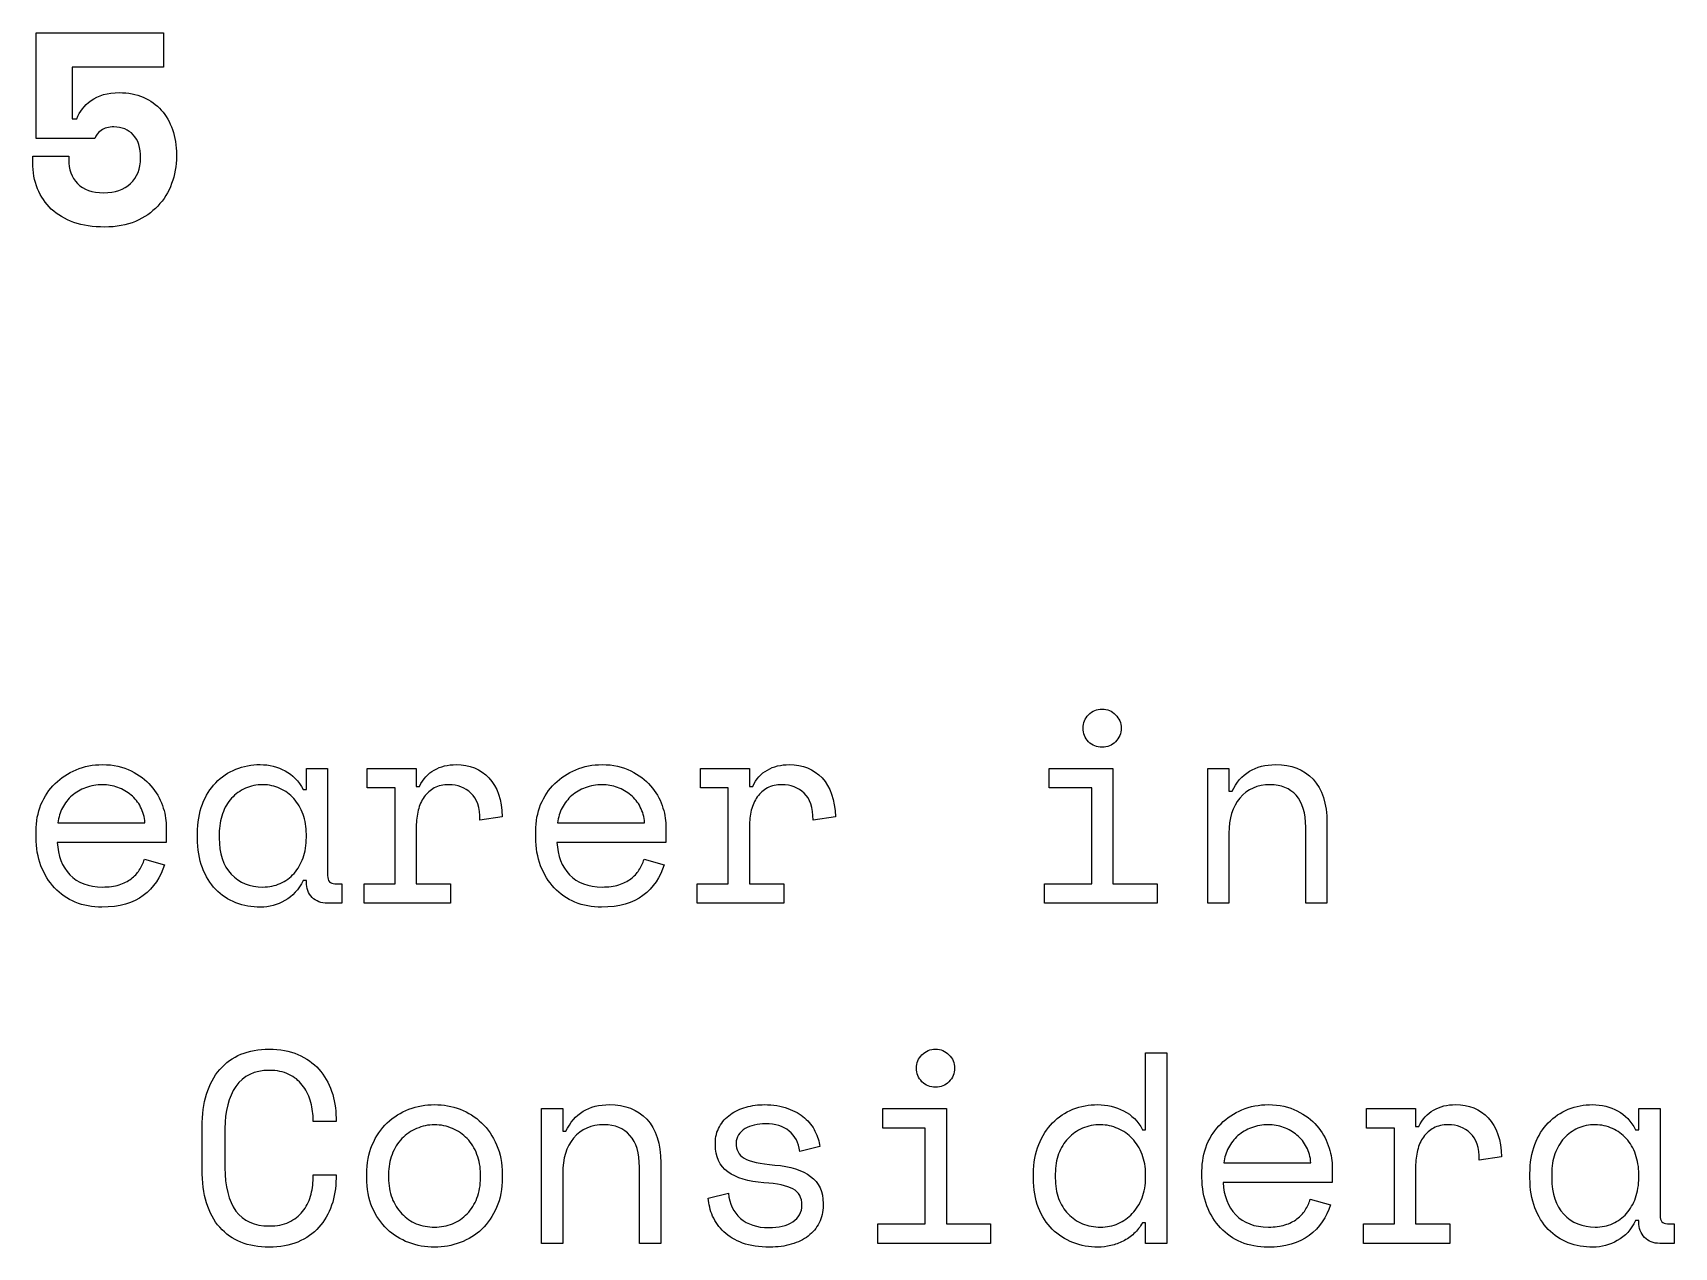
# Model space of a CAD drawing. Extents: x 0 to 841, y 0 to 662.
# Drawn here: x 128.19 to 153.72, y 641.71 to 660.6 of the extents above; entities that cross this region are included whole.
import ezdxf

# ---------------------------------------------------------------- set-up
doc = ezdxf.new("R2010")
doc.units = 0
doc.layers.get('0').update_dxf_attribs({"linetype": 'CONTINUOUS'})

msp = doc.modelspace()

# ---------------------------------------------------------------- linework, layer by layer
at = {"color": 7}
for points in [[(128.241348, 658.960104), (128.241348, 660.602637), (130.222548, 660.602637), (130.222548, 660.069237), (128.800148, 660.069237), (128.800148, 659.264904), (128.876348, 659.264904)], [(129.155748, 658.960104), (128.241348, 658.960104)], [(130.425748, 658.706104), (130.425748, 658.680704)], [(128.190548, 658.579104), (128.190548, 658.680704), (128.749348, 658.680704), (128.749348, 658.629904)], [(132.394245, 648.825507), (132.445045, 648.825507), (132.445045, 649.155707), (132.775245, 649.155707), (132.775245, 647.487774)], [(134.155308, 648.249774), (134.155308, 647.360774), (134.688708, 647.360774), (134.688708, 647.055974), (133.342508, 647.055974), (133.342508, 647.360774), (133.825108, 647.360774), (133.825108, 648.850907), (133.393308, 648.850907), (133.393308, 649.155707)], [(133.393308, 649.155707), (134.155308, 649.155707), (134.155308, 648.876307), (134.206108, 648.876307)], [(139.336904, 648.249774), (139.336904, 647.360774), (139.870304, 647.360774), (139.870304, 647.055974), (138.524104, 647.055974), (138.524104, 647.360774), (139.006704, 647.360774), (139.006704, 648.850907), (138.574904, 648.850907), (138.574904, 649.155707)], [(138.574904, 649.155707), (139.336904, 649.155707), (139.336904, 648.876307), (139.387704, 648.876307)], [(146.796028, 647.055974), (146.465828, 647.055974), (146.465828, 649.155707), (146.796028, 649.155707), (146.796028, 648.800107), (146.846828, 648.800107)], [(130.264881, 648.275174), (130.264881, 648.004241), (128.571548, 648.004241)], [(128.580015, 648.30904), (129.934681, 648.30904)], [(135.493041, 648.402174), (135.145908, 648.351374)], [(138.037271, 648.275174), (138.037271, 648.004241), (136.343938, 648.004241)], [(136.352405, 648.30904), (137.707071, 648.30904)], [(140.674637, 648.402174), (140.327504, 648.351374)], [(148.320027, 648.30904), (148.320027, 647.055974), (147.989827, 647.055974), (147.989827, 648.241307)], [(128.241348, 648.080441), (128.241348, 648.18204)], [(130.751712, 648.071974), (130.751712, 648.139707)], [(131.090378, 648.139707), (131.090378, 648.071974)], [(132.445045, 648.080441), (132.445045, 648.13124)], [(136.013738, 648.080441), (136.013738, 648.18204)], [(146.796028, 648.148174), (146.796028, 647.055974)], [(129.926215, 647.741774), (130.239481, 647.657107)], [(137.698605, 647.741774), (138.011871, 647.657107)], [(132.445045, 647.411574), (132.394245, 647.411574)], [(132.445045, 647.386174), (132.445045, 647.411574)], [(132.889545, 647.360774), (132.995378, 647.360774), (132.995378, 647.055974), (132.771011, 647.055974)], [(145.449831, 643.533842), (145.500631, 643.533842), (145.500631, 644.727641), (145.83083, 644.727641), (145.83083, 641.764309), (145.500631, 641.764309), (145.500631, 642.086042)], [(132.906478, 643.711642), (132.906478, 643.660842), (132.550878, 643.660842), (132.550878, 643.711642)], [(136.432838, 641.764309), (136.102638, 641.764309), (136.102638, 643.864042), (136.432838, 643.864042), (136.432838, 643.508442), (136.483638, 643.508442)], [(149.700091, 642.958109), (149.700091, 642.069109), (150.233491, 642.069109), (150.233491, 641.764309), (148.887291, 641.764309), (148.887291, 642.069109), (149.369894, 642.069109), (149.369894, 643.559242), (148.938094, 643.559242), (148.938094, 643.864042)], [(148.938094, 643.864042), (149.700091, 643.864042), (149.700091, 643.584642), (149.750893, 643.584642)], [(153.120623, 643.533842), (153.171423, 643.533842), (153.171423, 643.864042), (153.501623, 643.864042), (153.501623, 642.196109)], [(130.823678, 642.915775), (130.823678, 643.576175)], [(131.179278, 643.550775), (131.179278, 642.941175)], [(138.807738, 643.296775), (138.807738, 643.322175)], [(140.433337, 643.271375), (140.120071, 643.195175)], [(137.956838, 643.017375), (137.956838, 641.764309), (137.626638, 641.764309), (137.626638, 642.949642)], [(146.376928, 642.788775), (146.376928, 642.890375)], [(148.40046, 642.983509), (148.40046, 642.712575), (146.707128, 642.712575)], [(146.715594, 643.017375), (148.070261, 643.017375)], [(151.037824, 643.110508), (150.690691, 643.059709)], [(132.550878, 642.780309), (132.550878, 642.831109), (132.906478, 642.831109), (132.906478, 642.780309)], [(133.384842, 642.788775), (133.384842, 642.839575)], [(133.723508, 642.839575), (133.723508, 642.788775)], [(135.154375, 642.788775), (135.154375, 642.839575)], [(135.493041, 642.839575), (135.493041, 642.788775)], [(136.432838, 642.856509), (136.432838, 641.764309)], [(143.756498, 642.780309), (143.756498, 642.848042)], [(144.095164, 642.848042), (144.095164, 642.780309)], [(145.500631, 642.788775), (145.500631, 642.839575)], [(151.47809, 642.780309), (151.47809, 642.848042)], [(151.816757, 642.848042), (151.816757, 642.780309)], [(153.171423, 642.788775), (153.171423, 642.839575)], [(138.697671, 642.467042), (139.010938, 642.543242)], [(140.484137, 642.382375), (140.484137, 642.356975)], [(148.061794, 642.450109), (148.37506, 642.365442)], [(153.171423, 642.119909), (153.120623, 642.119909)], [(153.171423, 642.094509), (153.171423, 642.119909)], [(145.500631, 642.086042), (145.449831, 642.086042)], [(153.615923, 642.069109), (153.721756, 642.069109), (153.721756, 641.764309), (153.49739, 641.764309)]]:
    msp.add_lwpolyline(points, dxfattribs=at)
for points in [[(144.526964, 649.78224)], [(143.925831, 647.360774), (144.662431, 647.360774), (144.662431, 648.850907), (144.002031, 648.850907), (144.002031, 649.155707), (144.992631, 649.155707), (144.992631, 647.360774), (145.678431, 647.360774), (145.678431, 647.055974), (143.925831, 647.055974)], [(129.274281, 648.901707)], [(137.046671, 648.901707)], [(131.767711, 647.309974)], [(141.936167, 644.490575)], [(141.335034, 642.069109), (142.071634, 642.069109), (142.071634, 643.559242), (141.411234, 643.559242), (141.411234, 643.864042), (142.401834, 643.864042), (142.401834, 642.069109), (143.087634, 642.069109), (143.087634, 641.764309), (141.335034, 641.764309)], [(147.409861, 643.610042)], [(139.129471, 643.322175)], [(131.865078, 642.035242)], [(134.438941, 642.018309)], [(144.797897, 642.018309)], [(152.49409, 642.018309)]]:
    msp.add_lwpolyline(points, close=True, dxfattribs=at)
for points in [[(128.876348, 659.264904), (128.915859, 659.374971), (128.989237, 659.469515), (129.096481, 659.548537)], [(129.096481, 659.548537), (129.206548, 659.630382), (129.353304, 659.671304), (129.536748, 659.671304)], [(129.536748, 659.671304), (129.675037, 659.671304), (129.799215, 659.647315), (129.909281, 659.599337)], [(129.909281, 659.599337), (130.019348, 659.55136), (130.112481, 659.485037), (130.188681, 659.400371)], [(130.188681, 659.400371), (130.264881, 659.315704), (130.322737, 659.214104), (130.362248, 659.095571)], [(129.253115, 659.082871), (129.202315, 659.049004), (129.169859, 659.008082), (129.155748, 658.960104)], [(129.452081, 659.137904), (129.370237, 659.137904), (129.303915, 659.11956), (129.253115, 659.082871)], [(129.752648, 659.015138), (129.676448, 659.096982), (129.576259, 659.137904), (129.452081, 659.137904)], [(129.866948, 658.655304), (129.866948, 658.816171), (129.828848, 658.936115), (129.752648, 659.015138)], [(130.362248, 659.095571), (130.404581, 658.977038), (130.425748, 658.847215), (130.425748, 658.706104)], [(128.262515, 658.176938), (128.214537, 658.301116), (128.190548, 658.435171), (128.190548, 658.579104)], [(128.749348, 658.629904), (128.749348, 658.480327), (128.794504, 658.356149), (128.884815, 658.257371)], [(129.710315, 658.257371), (129.814737, 658.353327), (129.866948, 658.485971), (129.866948, 658.655304)], [(130.425748, 658.680704), (130.425748, 658.531127), (130.400348, 658.390016), (130.349548, 658.257371)], [(128.884815, 658.257371), (128.977948, 658.161416), (129.113415, 658.113438), (129.291215, 658.113438)], [(129.291215, 658.113438), (129.469015, 658.113438), (129.608715, 658.161416), (129.710315, 658.257371)], [(130.349548, 658.257371), (130.30157, 658.124727), (130.229603, 658.007605), (130.133648, 657.906005)], [(128.478415, 657.859438), (128.385282, 657.949749), (128.313315, 658.055582), (128.262515, 658.176938)], [(128.829782, 657.652005), (128.691493, 657.702805), (128.574371, 657.771949), (128.478415, 657.859438)], [(130.133648, 657.906005), (130.040515, 657.807227), (129.924803, 657.728205), (129.786515, 657.668938)], [(129.308148, 657.580038), (129.127526, 657.580038), (128.96807, 657.604027), (128.829782, 657.652005)], [(129.786515, 657.668938), (129.648226, 657.609671), (129.48877, 657.580038), (129.308148, 657.580038)], [(144.611631, 649.989673), (144.670897, 650.04894), (144.741453, 650.078573), (144.823297, 650.078573)], [(144.823297, 650.078573), (144.905142, 650.078573), (144.974286, 650.04894), (145.030731, 649.989673)], [(144.526964, 649.78224), (144.526964, 649.864084), (144.555186, 649.933229), (144.611631, 649.989673)], [(144.611631, 649.570573), (144.555186, 649.62984), (144.526964, 649.700396), (144.526964, 649.78224)], [(145.030731, 649.989673), (145.089997, 649.933229), (145.119631, 649.864084), (145.119631, 649.78224)], [(145.119631, 649.78224), (145.119631, 649.700396), (145.089997, 649.62984), (145.030731, 649.570573)], [(144.823297, 649.485907), (144.741453, 649.485907), (144.670897, 649.514129), (144.611631, 649.570573)], [(145.030731, 649.570573), (144.974286, 649.514129), (144.905142, 649.485907), (144.823297, 649.485907)], [(128.537682, 648.91864), (128.630815, 649.011774), (128.73947, 649.08374), (128.863648, 649.13454)], [(128.863648, 649.13454), (128.990648, 649.188162), (129.127526, 649.214974), (129.274281, 649.214974)], [(129.274281, 649.214974), (129.446437, 649.214974), (129.594604, 649.182518), (129.718781, 649.117607)], [(129.718781, 649.117607), (129.845781, 649.055518), (129.948792, 648.977907), (130.027815, 648.884774)], [(131.035345, 648.93134), (131.125656, 649.024474), (131.230078, 649.095029), (131.348612, 649.143007)], [(131.348612, 649.143007), (131.467145, 649.190985), (131.592734, 649.214974), (131.725378, 649.214974)], [(131.725378, 649.214974), (131.869311, 649.214974), (131.999134, 649.182518), (132.114845, 649.117607)], [(132.114845, 649.117607), (132.233378, 649.055518), (132.326511, 648.958151), (132.394245, 648.825507)], [(134.206108, 648.876307), (134.25973, 648.992018), (134.33593, 649.076685), (134.434708, 649.130307)], [(134.434708, 649.130307), (134.533486, 649.186751), (134.646375, 649.214974), (134.773375, 649.214974)], [(134.773375, 649.214974), (134.985041, 649.214974), (135.155786, 649.145829), (135.285608, 649.00754)], [(135.285608, 649.00754), (135.41543, 648.869251), (135.484574, 648.667463), (135.493041, 648.402174)], [(136.310072, 648.91864), (136.403205, 649.011774), (136.51186, 649.08374), (136.636038, 649.13454)], [(136.636038, 649.13454), (136.763038, 649.188162), (136.899916, 649.214974), (137.046671, 649.214974)], [(137.046671, 649.214974), (137.218827, 649.214974), (137.366994, 649.182518), (137.491171, 649.117607)], [(137.491171, 649.117607), (137.618171, 649.055518), (137.721182, 648.977907), (137.800205, 648.884774)], [(139.387704, 648.876307), (139.441326, 648.992018), (139.517526, 649.076685), (139.616304, 649.130307)], [(139.616304, 649.130307), (139.715082, 649.186751), (139.827971, 649.214974), (139.954971, 649.214974)], [(139.954971, 649.214974), (140.166637, 649.214974), (140.337382, 649.145829), (140.467204, 649.00754)], [(140.467204, 649.00754), (140.597026, 648.869251), (140.66617, 648.667463), (140.674637, 648.402174)], [(146.846828, 648.800107), (146.97665, 649.076685), (147.202427, 649.214974), (147.524161, 649.214974)], [(147.524161, 649.214974), (147.766872, 649.214974), (147.960194, 649.138774), (148.104127, 648.986374)], [(128.317548, 648.592674), (128.371171, 648.719674), (128.444548, 648.828329), (128.537682, 648.91864)], [(129.011815, 648.85514), (128.932793, 648.826918), (128.862237, 648.785996), (128.800148, 648.732374)], [(129.274281, 648.901707), (129.181148, 648.901707), (129.093659, 648.886185), (129.011815, 648.85514)], [(129.511348, 648.859374), (129.435148, 648.887596), (129.356126, 648.901707), (129.274281, 648.901707)], [(129.718781, 648.74084), (129.659515, 648.79164), (129.59037, 648.831151), (129.511348, 648.859374)], [(130.027815, 648.884774), (130.109659, 648.79164), (130.168926, 648.69004), (130.205615, 648.579974)], [(130.827912, 648.596907), (130.878712, 648.729551), (130.947856, 648.841029), (131.035345, 648.93134)], [(131.496778, 648.846674), (131.414934, 648.809985), (131.342967, 648.757774), (131.280878, 648.69004)], [(131.767711, 648.901707), (131.668934, 648.901707), (131.578623, 648.883363), (131.496778, 648.846674)], [(132.034411, 648.84244), (131.952567, 648.881951), (131.863667, 648.901707), (131.767711, 648.901707)], [(132.250311, 648.685807), (132.191045, 648.75354), (132.119078, 648.805751), (132.034411, 648.84244)], [(134.434708, 648.850907), (134.372619, 648.81704), (134.320408, 648.770474), (134.278075, 648.711207)], [(134.663308, 648.901707), (134.575819, 648.901707), (134.499619, 648.884774), (134.434708, 648.850907)], [(135.006208, 648.770474), (134.913075, 648.857963), (134.798775, 648.901707), (134.663308, 648.901707)], [(135.145908, 648.351374), (135.145908, 648.546107), (135.099341, 648.685807), (135.006208, 648.770474)], [(136.089938, 648.592674), (136.143561, 648.719674), (136.216938, 648.828329), (136.310072, 648.91864)], [(136.784205, 648.85514), (136.705183, 648.826918), (136.634627, 648.785996), (136.572538, 648.732374)], [(137.046671, 648.901707), (136.953538, 648.901707), (136.866049, 648.886185), (136.784205, 648.85514)], [(137.283738, 648.859374), (137.207538, 648.887596), (137.128516, 648.901707), (137.046671, 648.901707)], [(137.491171, 648.74084), (137.431905, 648.79164), (137.36276, 648.831151), (137.283738, 648.859374)], [(137.800205, 648.884774), (137.882049, 648.79164), (137.941316, 648.69004), (137.978005, 648.579974)], [(139.616304, 648.850907), (139.554215, 648.81704), (139.502004, 648.770474), (139.459671, 648.711207)], [(139.844904, 648.901707), (139.757415, 648.901707), (139.681215, 648.884774), (139.616304, 648.850907)], [(140.187804, 648.770474), (140.094671, 648.857963), (139.980371, 648.901707), (139.844904, 648.901707)], [(140.327504, 648.351374), (140.327504, 648.546107), (140.280937, 648.685807), (140.187804, 648.770474)], [(147.439494, 648.901707), (147.239116, 648.901707), (147.081072, 648.832563), (146.965361, 648.694274)], [(147.841661, 648.736607), (147.742883, 648.846674), (147.608827, 648.901707), (147.439494, 648.901707)], [(148.104127, 648.986374), (148.248061, 648.836796), (148.320027, 648.611018), (148.320027, 648.30904)], [(128.241348, 648.18204), (128.241348, 648.328796), (128.266748, 648.465674), (128.317548, 648.592674)], [(128.651982, 648.541874), (128.615293, 648.471318), (128.591304, 648.393707), (128.580015, 648.30904)], [(128.800148, 648.732374), (128.740882, 648.678751), (128.691493, 648.615251), (128.651982, 648.541874)], [(129.866948, 648.554574), (129.830259, 648.627951), (129.78087, 648.69004), (129.718781, 648.74084)], [(129.934681, 648.30904), (129.929037, 648.399352), (129.906459, 648.481196), (129.866948, 648.554574)], [(130.205615, 648.579974), (130.245126, 648.469907), (130.264881, 648.368307), (130.264881, 648.275174)], [(130.751712, 648.139707), (130.751712, 648.311863), (130.777112, 648.464263), (130.827912, 648.596907)], [(131.280878, 648.69004), (131.221612, 648.625129), (131.175045, 648.544696), (131.141178, 648.44874)], [(132.394245, 648.440274), (132.360378, 648.536229), (132.3124, 648.618074), (132.250311, 648.685807)], [(134.184942, 648.503774), (134.165186, 648.424752), (134.155308, 648.340085), (134.155308, 648.249774)], [(134.278075, 648.711207), (134.235741, 648.65194), (134.204697, 648.582796), (134.184942, 648.503774)], [(136.013738, 648.18204), (136.013738, 648.328796), (136.039138, 648.465674), (136.089938, 648.592674)], [(136.424372, 648.541874), (136.387683, 648.471318), (136.363694, 648.393707), (136.352405, 648.30904)], [(136.572538, 648.732374), (136.513272, 648.678751), (136.463883, 648.615251), (136.424372, 648.541874)], [(137.639338, 648.554574), (137.602649, 648.627951), (137.55326, 648.69004), (137.491171, 648.74084)], [(137.707071, 648.30904), (137.701427, 648.399352), (137.678849, 648.481196), (137.639338, 648.554574)], [(137.978005, 648.579974), (138.017516, 648.469907), (138.037271, 648.368307), (138.037271, 648.275174)], [(139.366537, 648.503774), (139.346782, 648.424752), (139.336904, 648.340085), (139.336904, 648.249774)], [(139.459671, 648.711207), (139.417337, 648.65194), (139.386293, 648.582796), (139.366537, 648.503774)], [(146.965361, 648.694274), (146.852472, 648.558807), (146.796028, 648.376774), (146.796028, 648.148174)], [(147.989827, 648.241307), (147.989827, 648.46144), (147.940438, 648.62654), (147.841661, 648.736607)], [(131.141178, 648.44874), (131.107312, 648.355607), (131.090378, 648.252596), (131.090378, 648.139707)], [(132.445045, 648.13124), (132.445045, 648.244129), (132.428111, 648.34714), (132.394245, 648.440274)], [(128.317548, 647.640174), (128.266748, 647.772818), (128.241348, 647.919574), (128.241348, 648.080441)], [(128.571548, 648.004241), (128.580015, 647.795396), (128.644926, 647.627474), (128.766282, 647.500474)], [(130.827912, 647.610541), (130.777112, 647.743185), (130.751712, 647.896996), (130.751712, 648.071974)], [(131.090378, 648.071974), (131.090378, 647.832085), (131.152467, 647.644407), (131.276645, 647.508941)], [(132.394245, 647.762941), (132.428111, 647.858896), (132.445045, 647.964729), (132.445045, 648.080441)], [(136.089938, 647.640174), (136.039138, 647.772818), (136.013738, 647.919574), (136.013738, 648.080441)], [(136.343938, 648.004241), (136.352405, 647.795396), (136.417316, 647.627474), (136.538672, 647.500474)], [(129.845781, 647.572441), (129.879648, 647.626063), (129.906459, 647.682507), (129.926215, 647.741774)], [(132.254545, 647.521641), (132.313811, 647.589374), (132.360378, 647.669807), (132.394245, 647.762941)], [(137.618171, 647.572441), (137.652038, 647.626063), (137.678849, 647.682507), (137.698605, 647.741774)], [(128.529215, 647.297274), (128.438904, 647.39323), (128.368348, 647.50753), (128.317548, 647.640174)], [(128.766282, 647.500474), (128.887637, 647.373474), (129.05697, 647.309974), (129.274281, 647.309974)], [(129.718781, 647.436974), (129.772404, 647.476485), (129.814737, 647.521641), (129.845781, 647.572441)], [(130.239481, 647.657107), (130.180215, 647.462374), (130.070148, 647.302918), (129.909281, 647.178741)], [(131.035345, 647.271874), (130.947856, 647.365007), (130.878712, 647.477896), (130.827912, 647.610541)], [(131.276645, 647.508941), (131.403645, 647.376296), (131.567334, 647.309974), (131.767711, 647.309974)], [(132.038645, 647.365007), (132.123311, 647.401696), (132.195278, 647.453907), (132.254545, 647.521641)], [(132.775245, 647.487774), (132.775245, 647.403107), (132.813345, 647.360774), (132.889545, 647.360774)], [(136.301605, 647.297274), (136.211294, 647.39323), (136.140738, 647.50753), (136.089938, 647.640174)], [(136.538672, 647.500474), (136.660027, 647.373474), (136.82936, 647.309974), (137.046671, 647.309974)], [(137.491171, 647.436974), (137.544794, 647.476485), (137.587127, 647.521641), (137.618171, 647.572441)], [(138.011871, 647.657107), (137.952605, 647.462374), (137.842538, 647.302918), (137.681671, 647.178741)], [(128.850948, 647.072907), (128.72677, 647.12653), (128.619526, 647.201319), (128.529215, 647.297274)], [(129.274281, 647.309974), (129.373059, 647.309974), (129.459137, 647.321263), (129.532515, 647.343841)], [(129.532515, 647.343841), (129.605892, 647.366418), (129.667981, 647.397463), (129.718781, 647.436974)], [(131.348612, 647.064441), (131.230078, 647.112419), (131.125656, 647.181563), (131.035345, 647.271874)], [(131.767711, 647.309974), (131.866489, 647.309974), (131.9568, 647.328318), (132.038645, 647.365007)], [(132.394245, 647.411574), (132.326511, 647.270463), (132.231967, 647.166041), (132.110611, 647.098307)], [(132.533945, 647.149107), (132.474678, 647.211196), (132.445045, 647.290218), (132.445045, 647.386174)], [(136.623338, 647.072907), (136.49916, 647.12653), (136.391916, 647.201319), (136.301605, 647.297274)], [(137.046671, 647.309974), (137.145449, 647.309974), (137.231527, 647.321263), (137.304905, 647.343841)], [(137.304905, 647.343841), (137.378282, 647.366418), (137.440371, 647.397463), (137.491171, 647.436974)], [(129.265815, 646.996707), (129.116237, 646.996707), (128.977948, 647.022107), (128.850948, 647.072907)], [(129.909281, 647.178741), (129.751237, 647.057385), (129.536748, 646.996707), (129.265815, 646.996707)], [(131.733845, 646.996707), (131.595556, 646.996707), (131.467145, 647.019285), (131.348612, 647.064441)], [(132.110611, 647.098307), (131.992078, 647.030574), (131.866489, 646.996707), (131.733845, 646.996707)], [(132.771011, 647.055974), (132.675056, 647.055974), (132.596033, 647.087019), (132.533945, 647.149107)], [(137.038205, 646.996707), (136.888627, 646.996707), (136.750338, 647.022107), (136.623338, 647.072907)], [(137.681671, 647.178741), (137.523627, 647.057385), (137.309138, 646.996707), (137.038205, 646.996707)], [(131.098845, 644.469408), (131.282289, 644.681075), (131.5377, 644.786908), (131.865078, 644.786908)], [(131.865078, 644.786908), (132.034411, 644.786908), (132.183989, 644.758686), (132.313811, 644.702241)], [(132.313811, 644.702241), (132.443634, 644.648619), (132.552289, 644.572419), (132.639778, 644.473641)], [(141.936167, 644.490575), (141.936167, 644.572419), (141.96439, 644.641564), (142.020834, 644.698008)], [(142.020834, 644.698008), (142.080101, 644.757275), (142.150656, 644.786908), (142.232501, 644.786908)], [(142.232501, 644.786908), (142.314345, 644.786908), (142.38349, 644.757275), (142.439934, 644.698008)], [(142.439934, 644.698008), (142.499201, 644.641564), (142.528834, 644.572419), (142.528834, 644.490575)], [(130.823678, 643.576175), (130.823678, 643.959997), (130.915401, 644.257742), (131.098845, 644.469408)], [(131.865078, 644.456708), (131.636478, 644.456708), (131.464323, 644.373453), (131.348612, 644.206942)], [(132.174111, 644.393208), (132.089445, 644.435541), (131.986434, 644.456708), (131.865078, 644.456708)], [(132.639778, 644.473641), (132.727267, 644.377686), (132.793589, 644.263386), (132.838745, 644.130742)], [(142.020834, 644.278908), (141.96439, 644.338175), (141.936167, 644.40873), (141.936167, 644.490575)], [(142.528834, 644.490575), (142.528834, 644.40873), (142.499201, 644.338175), (142.439934, 644.278908)], [(131.348612, 644.206942), (131.235723, 644.04043), (131.179278, 643.821708), (131.179278, 643.550775)], [(132.381545, 644.228108), (132.327922, 644.298664), (132.258778, 644.353697), (132.174111, 644.393208)], [(132.504311, 643.991042), (132.478911, 644.081353), (132.437989, 644.160375), (132.381545, 644.228108)], [(142.232501, 644.194242), (142.150656, 644.194242), (142.080101, 644.222464), (142.020834, 644.278908)], [(142.439934, 644.278908), (142.38349, 644.222464), (142.314345, 644.194242), (142.232501, 644.194242)], [(132.550878, 643.711642), (132.548056, 643.807597), (132.532533, 643.900731), (132.504311, 643.991042)], [(132.838745, 644.130742), (132.8839, 644.000919), (132.906478, 643.861219), (132.906478, 643.711642)], [(134.041008, 643.851342), (134.168008, 643.899319), (134.300653, 643.923308), (134.438941, 643.923308)], [(134.438941, 643.923308), (134.57723, 643.923308), (134.709875, 643.899319), (134.836875, 643.851342)], [(136.483638, 643.508442), (136.61346, 643.785019), (136.839238, 643.923308), (137.160971, 643.923308)], [(137.160971, 643.923308), (137.403682, 643.923308), (137.597005, 643.847108), (137.740938, 643.694708)], [(139.286104, 643.885208), (139.376415, 643.910608), (139.47096, 643.923308), (139.569737, 643.923308)], [(139.569737, 643.923308), (139.708026, 643.923308), (139.829382, 643.903553), (139.933804, 643.864042)], [(144.370331, 643.851342), (144.491686, 643.899319), (144.620097, 643.923308), (144.755564, 643.923308)], [(144.755564, 643.923308), (144.899497, 643.923308), (145.033553, 643.890853), (145.157731, 643.825942)], [(146.999228, 643.842875), (147.126227, 643.896497), (147.263105, 643.923308), (147.409861, 643.923308)], [(147.409861, 643.923308), (147.582016, 643.923308), (147.730183, 643.890853), (147.854361, 643.825942)], [(149.979491, 643.838642), (150.078268, 643.895086), (150.191158, 643.923308), (150.31816, 643.923308)], [(150.31816, 643.923308), (150.529827, 643.923308), (150.70057, 643.854164), (150.830391, 643.715875)], [(152.07499, 643.851342), (152.193523, 643.899319), (152.319112, 643.923308), (152.451757, 643.923308)], [(152.451757, 643.923308), (152.59569, 643.923308), (152.725512, 643.890853), (152.841223, 643.825942)], [(133.702342, 643.639675), (133.801119, 643.732808), (133.914008, 643.803364), (134.041008, 643.851342)], [(134.836875, 643.851342), (134.963875, 643.803364), (135.075352, 643.732808), (135.171308, 643.639675)], [(137.740938, 643.694708), (137.884871, 643.545131), (137.956838, 643.319353), (137.956838, 643.017375)], [(138.871238, 643.580408), (138.913571, 643.656608), (138.970015, 643.720108), (139.040571, 643.770908)], [(139.040571, 643.770908), (139.113949, 643.821708), (139.195793, 643.859808), (139.286104, 643.885208)], [(139.933804, 643.864042), (140.038226, 643.827353), (140.125715, 643.777964), (140.196271, 643.715875)], [(140.196271, 643.715875), (140.266826, 643.656608), (140.320448, 643.587464), (140.357137, 643.508442)], [(144.052831, 643.639675), (144.143142, 643.732808), (144.248975, 643.803364), (144.370331, 643.851342)], [(145.157731, 643.825942), (145.284731, 643.763853), (145.382097, 643.666486), (145.449831, 643.533842)], [(146.673261, 643.626975), (146.766394, 643.720108), (146.87505, 643.792075), (146.999228, 643.842875)], [(147.854361, 643.825942), (147.981361, 643.763853), (148.084372, 643.686242), (148.163394, 643.593108)], [(149.750893, 643.584642), (149.804514, 643.700353), (149.880713, 643.785019), (149.979491, 643.838642)], [(150.830391, 643.715875), (150.960213, 643.577586), (151.029357, 643.375797), (151.037824, 643.110508)], [(151.761724, 643.639675), (151.852035, 643.732808), (151.956457, 643.803364), (152.07499, 643.851342)], [(152.841223, 643.825942), (152.959757, 643.763853), (153.05289, 643.666486), (153.120623, 643.533842)], [(133.469508, 643.296775), (133.528775, 643.432242), (133.606386, 643.546542), (133.702342, 643.639675)], [(133.930942, 643.394142), (133.86603, 643.326408), (133.815231, 643.244564), (133.778542, 643.148608)], [(134.159542, 643.550775), (134.072053, 643.514086), (133.995853, 643.461875), (133.930942, 643.394142)], [(134.438941, 643.610042), (134.340164, 643.610042), (134.24703, 643.590286), (134.159542, 643.550775)], [(134.718341, 643.550775), (134.630853, 643.590286), (134.537719, 643.610042), (134.438941, 643.610042)], [(134.946941, 643.394142), (134.88203, 643.461875), (134.80583, 643.514086), (134.718341, 643.550775)], [(135.099341, 643.148608), (135.062652, 643.244564), (135.011852, 643.326408), (134.946941, 643.394142)], [(135.171308, 643.639675), (135.270086, 643.546542), (135.347697, 643.432242), (135.404141, 643.296775)], [(136.602172, 643.402608), (136.489283, 643.267142), (136.432838, 643.085109), (136.432838, 642.856509)], [(137.076305, 643.610042), (136.875927, 643.610042), (136.717883, 643.540897), (136.602172, 643.402608)], [(137.478471, 643.444942), (137.379694, 643.555008), (137.245638, 643.610042), (137.076305, 643.610042)], [(137.626638, 642.949642), (137.626638, 643.169775), (137.577249, 643.334875), (137.478471, 643.444942)], [(138.807738, 643.322175), (138.807738, 643.420953), (138.828904, 643.507031), (138.871238, 643.580408)], [(139.167571, 643.453408), (139.142171, 643.41672), (139.129471, 643.372975), (139.129471, 643.322175)], [(139.269171, 643.550775), (139.226838, 643.525375), (139.192971, 643.49292), (139.167571, 643.453408)], [(139.413104, 643.605808), (139.359482, 643.594519), (139.311504, 643.576175), (139.269171, 643.550775)], [(139.586671, 643.626975), (139.527404, 643.626975), (139.469549, 643.619919), (139.413104, 643.605808)], [(139.954971, 643.512675), (139.861837, 643.588875), (139.739071, 643.626975), (139.586671, 643.626975)], [(140.120071, 643.195175), (140.10596, 643.330642), (140.050926, 643.436475), (139.954971, 643.512675)], [(140.357137, 643.508442), (140.396648, 643.42942), (140.422048, 643.350397), (140.433337, 643.271375)], [(143.836931, 643.301008), (143.890553, 643.436475), (143.96252, 643.549364), (144.052831, 643.639675)], [(144.294131, 643.398375), (144.232042, 643.330642), (144.182653, 643.250208), (144.145964, 643.157075)], [(144.518497, 643.555008), (144.433831, 643.51832), (144.359042, 643.466108), (144.294131, 643.398375)], [(144.797897, 643.610042), (144.69912, 643.610042), (144.605986, 643.591697), (144.518497, 643.555008)], [(145.068831, 643.550775), (144.984164, 643.590286), (144.893853, 643.610042), (144.797897, 643.610042)], [(145.293197, 643.394142), (145.231108, 643.461875), (145.15632, 643.514086), (145.068831, 643.550775)], [(145.445597, 643.148608), (145.408908, 643.244564), (145.358108, 643.326408), (145.293197, 643.394142)], [(146.453128, 643.301008), (146.50675, 643.428008), (146.580128, 643.536664), (146.673261, 643.626975)], [(146.935728, 643.440708), (146.876461, 643.387086), (146.827072, 643.323586), (146.787561, 643.250208)], [(147.147394, 643.563475), (147.068372, 643.535253), (146.997816, 643.494331), (146.935728, 643.440708)], [(147.409861, 643.610042), (147.316727, 643.610042), (147.229239, 643.594519), (147.147394, 643.563475)], [(147.646927, 643.567708), (147.570727, 643.595931), (147.491705, 643.610042), (147.409861, 643.610042)], [(147.854361, 643.449175), (147.795094, 643.499975), (147.72595, 643.539486), (147.646927, 643.567708)], [(148.002527, 643.262908), (147.965838, 643.336286), (147.916449, 643.398375), (147.854361, 643.449175)], [(148.163394, 643.593108), (148.245238, 643.499975), (148.304505, 643.398375), (148.341194, 643.288308)], [(149.822857, 643.419542), (149.780524, 643.360275), (149.74948, 643.291131), (149.729724, 643.212108)], [(149.979491, 643.559242), (149.917404, 643.525375), (149.865193, 643.478808), (149.822857, 643.419542)], [(150.208093, 643.610042), (150.120603, 643.610042), (150.044402, 643.593108), (149.979491, 643.559242)], [(150.550993, 643.478808), (150.457858, 643.566297), (150.343558, 643.610042), (150.208093, 643.610042)], [(150.690691, 643.059709), (150.690691, 643.254442), (150.644125, 643.394142), (150.550993, 643.478808)], [(151.55429, 643.305242), (151.60509, 643.437886), (151.674235, 643.549364), (151.761724, 643.639675)], [(152.007257, 643.398375), (151.94799, 643.333464), (151.901424, 643.253031), (151.867557, 643.157075)], [(152.223157, 643.555008), (152.141312, 643.51832), (152.069346, 643.466108), (152.007257, 643.398375)], [(152.49409, 643.610042), (152.395312, 643.610042), (152.305001, 643.591697), (152.223157, 643.555008)], [(152.76079, 643.550775), (152.678946, 643.590286), (152.590046, 643.610042), (152.49409, 643.610042)], [(152.97669, 643.394142), (152.917423, 643.461875), (152.845457, 643.514086), (152.76079, 643.550775)], [(153.120623, 643.148608), (153.086757, 643.244564), (153.038779, 643.326408), (152.97669, 643.394142)], [(133.384842, 642.839575), (133.384842, 643.011731), (133.413064, 643.164131), (133.469508, 643.296775)], [(133.778542, 643.148608), (133.741853, 643.055475), (133.723508, 642.952464), (133.723508, 642.839575)], [(135.154375, 642.839575), (135.154375, 642.952464), (135.13603, 643.055475), (135.099341, 643.148608)], [(135.404141, 643.296775), (135.463408, 643.164131), (135.493041, 643.011731), (135.493041, 642.839575)], [(139.002471, 642.877675), (138.872649, 642.973631), (138.807738, 643.113331), (138.807738, 643.296775)], [(139.129471, 643.322175), (139.129471, 643.220575), (139.171804, 643.142964), (139.256471, 643.089342)], [(143.756498, 642.848042), (143.756498, 643.017375), (143.783309, 643.168364), (143.836931, 643.301008)], [(144.145964, 643.157075), (144.112098, 643.063942), (144.095164, 642.960931), (144.095164, 642.848042)], [(145.500631, 642.839575), (145.500631, 642.952464), (145.482286, 643.055475), (145.445597, 643.148608)], [(146.376928, 642.890375), (146.376928, 643.037131), (146.402328, 643.174008), (146.453128, 643.301008)], [(146.787561, 643.250208), (146.750872, 643.179653), (146.726883, 643.102042), (146.715594, 643.017375)], [(148.070261, 643.017375), (148.064616, 643.107686), (148.042038, 643.189531), (148.002527, 643.262908)], [(148.341194, 643.288308), (148.380705, 643.178242), (148.40046, 643.076642), (148.40046, 642.983509)], [(149.729724, 643.212108), (149.709969, 643.133086), (149.700091, 643.04842), (149.700091, 642.958109)], [(151.47809, 642.848042), (151.47809, 643.020197), (151.50349, 643.172597), (151.55429, 643.305242)], [(151.867557, 643.157075), (151.83369, 643.063942), (151.816757, 642.960931), (151.816757, 642.848042)], [(153.171423, 642.839575), (153.171423, 642.952464), (153.15449, 643.055475), (153.120623, 643.148608)], [(131.098845, 642.014075), (130.915401, 642.220098), (130.823678, 642.520664), (130.823678, 642.915775)], [(131.179278, 642.941175), (131.179278, 642.650486), (131.235723, 642.42612), (131.348612, 642.268075)], [(139.561271, 642.708342), (139.31856, 642.725275), (139.132293, 642.78172), (139.002471, 642.877675)], [(139.256471, 643.089342), (139.34396, 643.03572), (139.502004, 643.000442), (139.730604, 642.983509)], [(139.730604, 642.983509), (139.976137, 642.963753), (140.162404, 642.904486), (140.289404, 642.805709)], [(132.508545, 642.496675), (132.536767, 642.586986), (132.550878, 642.681531), (132.550878, 642.780309)], [(132.906478, 642.780309), (132.906478, 642.630731), (132.8839, 642.48962), (132.838745, 642.356975)], [(133.469508, 642.323109), (133.413064, 642.458575), (133.384842, 642.613798), (133.384842, 642.788775)], [(133.723508, 642.788775), (133.723508, 642.670242), (133.741853, 642.562998), (133.778542, 642.467042)], [(135.099341, 642.467042), (135.13603, 642.562998), (135.154375, 642.670242), (135.154375, 642.788775)], [(135.493041, 642.788775), (135.493041, 642.613798), (135.463408, 642.458575), (135.404141, 642.323109)], [(140.014237, 642.610975), (139.921104, 642.661775), (139.770115, 642.694231), (139.561271, 642.708342)], [(140.289404, 642.805709), (140.419226, 642.709753), (140.484137, 642.568642), (140.484137, 642.382375)], [(143.832698, 642.318875), (143.781898, 642.454342), (143.756498, 642.608153), (143.756498, 642.780309)], [(144.095164, 642.780309), (144.095164, 642.661775), (144.112098, 642.555942), (144.145964, 642.462809)], [(145.445597, 642.471275), (145.482286, 642.567231), (145.500631, 642.673064), (145.500631, 642.788775)], [(146.453128, 642.348509), (146.402328, 642.481153), (146.376928, 642.627909), (146.376928, 642.788775)], [(146.707128, 642.712575), (146.715594, 642.503731), (146.780505, 642.335809), (146.901861, 642.208809)], [(151.55429, 642.318875), (151.50349, 642.45152), (151.47809, 642.605331), (151.47809, 642.780309)], [(151.816757, 642.780309), (151.816757, 642.54042), (151.878846, 642.352742), (152.003024, 642.217275)], [(153.120623, 642.471275), (153.15449, 642.567231), (153.171423, 642.673064), (153.171423, 642.788775)], [(132.385778, 642.259609), (132.442222, 642.330164), (132.483145, 642.409186), (132.508545, 642.496675)], [(133.778542, 642.467042), (133.815231, 642.373909), (133.86603, 642.293475), (133.930942, 642.225742)], [(134.946941, 642.225742), (135.011852, 642.293475), (135.062652, 642.373909), (135.099341, 642.467042)], [(138.765404, 642.187642), (138.725893, 642.280775), (138.703315, 642.373909), (138.697671, 642.467042)], [(139.010938, 642.543242), (139.025049, 642.382375), (139.087138, 642.252553), (139.197204, 642.153775)], [(140.153937, 642.356975), (140.153937, 642.475509), (140.107371, 642.560175), (140.014237, 642.610975)], [(144.145964, 642.462809), (144.182653, 642.369675), (144.232042, 642.289242), (144.294131, 642.221509)], [(145.293197, 642.229975), (145.358108, 642.297709), (145.408908, 642.378142), (145.445597, 642.471275)], [(147.981361, 642.280775), (148.015227, 642.334398), (148.042038, 642.390842), (148.061794, 642.450109)], [(148.37506, 642.365442), (148.315794, 642.170709), (148.205727, 642.011253), (148.044861, 641.887075)], [(152.980923, 642.229975), (153.04019, 642.297709), (153.086757, 642.378142), (153.120623, 642.471275)], [(131.348612, 642.268075), (131.464323, 642.112853), (131.636478, 642.035242), (131.865078, 642.035242)], [(132.174111, 642.094509), (132.2616, 642.136842), (132.332156, 642.191875), (132.385778, 642.259609)], [(132.838745, 642.356975), (132.793589, 642.227153), (132.727267, 642.112853), (132.639778, 642.014075)], [(133.702342, 641.984442), (133.606386, 642.077575), (133.528775, 642.190464), (133.469508, 642.323109)], [(133.930942, 642.225742), (133.995853, 642.158009), (134.070642, 642.105798), (134.155308, 642.069109)], [(134.718341, 642.069109), (134.80583, 642.105798), (134.88203, 642.158009), (134.946941, 642.225742)], [(135.404141, 642.323109), (135.347697, 642.190464), (135.271497, 642.077575), (135.175541, 641.984442)], [(138.938971, 641.942109), (138.862771, 642.015487), (138.804915, 642.097331), (138.765404, 642.187642)], [(139.197204, 642.153775), (139.307271, 642.05782), (139.454026, 642.009842), (139.637471, 642.009842)], [(140.010004, 642.098742), (140.10596, 642.160831), (140.153937, 642.246909), (140.153937, 642.356975)], [(140.484137, 642.356975), (140.484137, 642.255375), (140.462971, 642.163653), (140.420637, 642.081809)], [(144.048598, 641.984442), (143.958287, 642.074753), (143.88632, 642.186231), (143.832698, 642.318875)], [(144.294131, 642.221509), (144.359042, 642.156598), (144.433831, 642.105798), (144.518497, 642.069109)], [(145.073064, 642.073342), (145.157731, 642.110031), (145.231108, 642.162242), (145.293197, 642.229975)], [(146.664794, 642.005609), (146.574483, 642.101564), (146.503928, 642.215864), (146.453128, 642.348509)], [(146.901861, 642.208809), (147.023216, 642.081809), (147.19255, 642.018309), (147.409861, 642.018309)], [(147.668094, 642.052175), (147.741472, 642.074753), (147.803561, 642.105798), (147.854361, 642.145309)], [(147.854361, 642.145309), (147.907983, 642.18482), (147.950316, 642.229975), (147.981361, 642.280775)], [(151.761724, 641.980209), (151.674235, 642.073342), (151.60509, 642.186231), (151.55429, 642.318875)], [(152.003024, 642.217275), (152.130023, 642.084631), (152.293712, 642.018309), (152.49409, 642.018309)], [(152.765023, 642.073342), (152.84969, 642.110031), (152.921657, 642.162242), (152.980923, 642.229975)], [(153.120623, 642.119909), (153.05289, 641.978798), (152.958345, 641.874375), (152.83699, 641.806642)], [(153.501623, 642.196109), (153.501623, 642.111442), (153.539723, 642.069109), (153.615923, 642.069109)], [(131.865078, 641.705042), (131.5377, 641.705042), (131.282289, 641.808053), (131.098845, 642.014075)], [(131.865078, 642.035242), (131.986434, 642.035242), (132.089445, 642.054998), (132.174111, 642.094509)], [(132.639778, 642.014075), (132.552289, 641.91812), (132.443634, 641.84192), (132.313811, 641.785476)], [(134.036775, 641.777009), (133.909775, 641.824987), (133.798297, 641.894131), (133.702342, 641.984442)], [(134.155308, 642.069109), (134.242797, 642.035242), (134.337341, 642.018309), (134.438941, 642.018309)], [(134.438941, 642.018309), (134.540541, 642.018309), (134.633675, 642.035242), (134.718341, 642.069109)], [(135.175541, 641.984442), (135.079586, 641.894131), (134.966697, 641.824987), (134.836875, 641.777009)], [(139.231071, 641.768542), (139.11536, 641.813698), (139.017993, 641.871553), (138.938971, 641.942109)], [(139.637471, 642.009842), (139.792693, 642.009842), (139.916871, 642.039475), (140.010004, 642.098742)], [(140.251304, 641.878609), (140.180748, 641.822164), (140.09326, 641.779831), (139.988837, 641.751609)], [(140.420637, 642.081809), (140.381126, 642.002787), (140.324682, 641.935053), (140.251304, 641.878609)], [(144.370331, 641.777009), (144.248975, 641.824987), (144.141731, 641.894131), (144.048598, 641.984442)], [(144.518497, 642.069109), (144.603164, 642.035242), (144.696297, 642.018309), (144.797897, 642.018309)], [(144.797897, 642.018309), (144.896675, 642.018309), (144.988397, 642.036653), (145.073064, 642.073342)], [(145.318597, 641.916709), (145.267797, 641.868731), (145.211353, 641.82922), (145.149264, 641.798176)], [(145.449831, 642.086042), (145.415964, 642.021131), (145.372219, 641.964687), (145.318597, 641.916709)], [(146.986528, 641.781242), (146.86235, 641.834864), (146.755105, 641.909653), (146.664794, 642.005609)], [(148.044861, 641.887075), (147.886816, 641.76572), (147.672327, 641.705042), (147.401394, 641.705042)], [(147.409861, 642.018309), (147.508638, 642.018309), (147.594716, 642.029598), (147.668094, 642.052175)], [(152.07499, 641.772776), (151.956457, 641.820753), (151.852035, 641.889898), (151.761724, 641.980209)], [(152.49409, 642.018309), (152.592868, 642.018309), (152.683179, 642.036653), (152.765023, 642.073342)], [(153.260323, 641.857442), (153.201057, 641.919531), (153.171423, 641.998553), (153.171423, 642.094509)], [(153.49739, 641.764309), (153.401434, 641.764309), (153.322412, 641.795353), (153.260323, 641.857442)], [(132.313811, 641.785476), (132.183989, 641.731853), (132.034411, 641.705042), (131.865078, 641.705042)], [(134.438941, 641.705042), (134.29783, 641.705042), (134.163775, 641.729031), (134.036775, 641.777009)], [(134.836875, 641.777009), (134.709875, 641.729031), (134.57723, 641.705042), (134.438941, 641.705042)], [(139.654404, 641.705042), (139.490715, 641.705042), (139.349604, 641.726209), (139.231071, 641.768542)], [(139.988837, 641.751609), (139.887237, 641.720564), (139.77576, 641.705042), (139.654404, 641.705042)], [(144.764031, 641.705042), (144.62292, 641.705042), (144.491686, 641.729031), (144.370331, 641.777009)], [(144.958764, 641.730442), (144.891031, 641.713509), (144.82612, 641.705042), (144.764031, 641.705042)], [(145.149264, 641.798176), (145.089997, 641.767131), (145.026497, 641.744553), (144.958764, 641.730442)], [(147.401394, 641.705042), (147.251816, 641.705042), (147.113527, 641.730442), (146.986528, 641.781242)], [(152.460223, 641.705042), (152.321935, 641.705042), (152.193523, 641.72762), (152.07499, 641.772776)], [(152.83699, 641.806642), (152.718457, 641.738909), (152.592868, 641.705042), (152.460223, 641.705042)]]:
    msp.add_open_spline(points, degree=3, dxfattribs=at)

doc.saveas('drawing.dxf')
